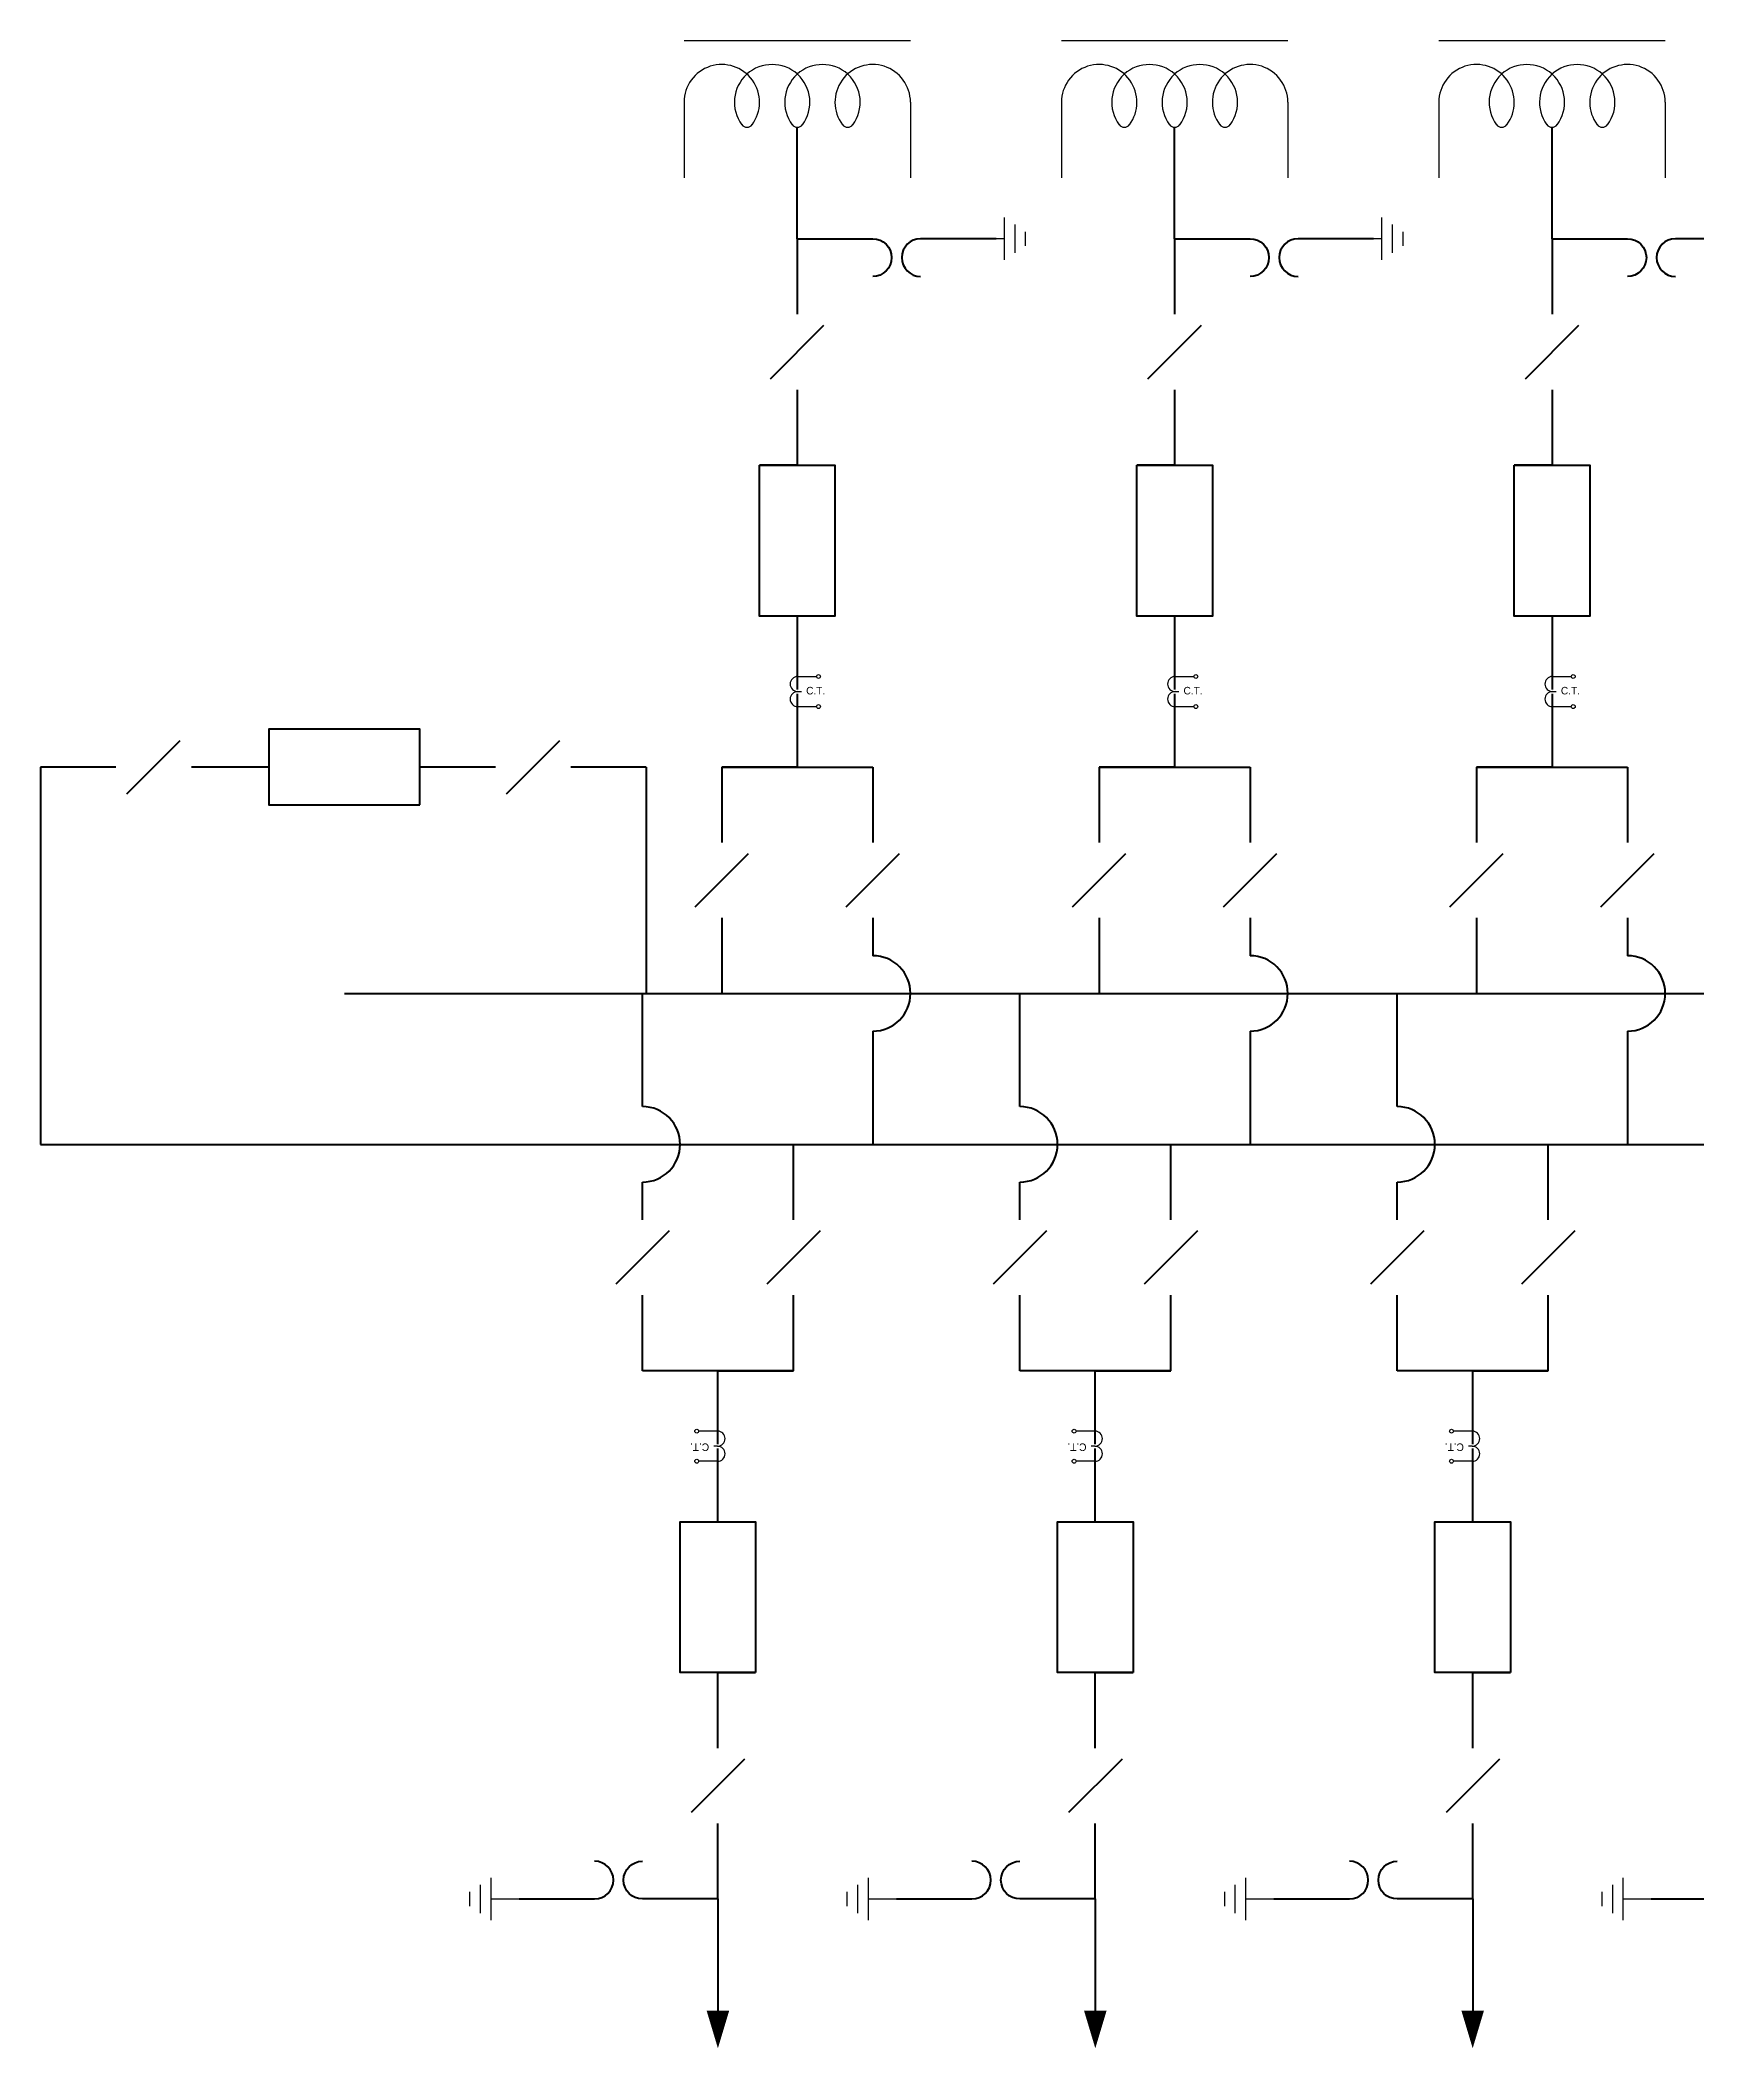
# Model space of a CAD drawing. Header units: millimetres. Extents: x -147 to 640, y -108 to 473.
# Drawn here: x -146.7 to 72.7, y -70.7 to 196.9 of the extents above; entities that cross this region are included whole.
import ezdxf
from ezdxf.enums import TextEntityAlignment as Align

# ---------------------------------------------------------------- set-up
doc = ezdxf.new("R2010")
doc.units = ezdxf.units.MM
doc.header["$MEASUREMENT"] = 0
doc.layers.add('MISC', color=7, linetype='Continuous')
doc.layers.add('SYMS', color=7, linetype='Continuous')
doc.styles.add('WD', font='txt')

# ---------------------------------------------------------------- blocks, each defined once
blk = doc.blocks.new('VXF1CT')
for p, q in [((-0.344, 0.25), (-0.032, 0.25)), ((-0.344, 0), (-0.281, 0)), ((-0.344, -0.25), (-0.032, -0.25))]:
    blk.add_line(p, q)
for centre in [(0, 0.249), (0, -0.249)]:
    blk.add_circle(centre, 0.0322)
for centre in [(-0.344, 0.125), (-0.344, -0.125)]:
    blk.add_arc(centre, 0.125, 90, 270)
at = {"linetype": 'Continuous', "style": 'WD', "flags": 8}
for tag, p in [('TERM02', (-0.045, 0.267)), ('TERM01', (-0.055, -0.231))]:
    blk.add_attdef(tag, text='', height=0.125, dxfattribs=at).set_placement(p, align=Align.RIGHT)
at = {"style": 'WD'}
blk.add_attdef('TYPE', text='', height=0.125, dxfattribs=at).set_placement((-0.047, -0.047), align=Align.CENTER)
at = {"linetype": 'Continuous', "style": 'WD', "flags": 9}
for tag, p in [('ASSYCODE', (-0.171, 0.119)), ('MFG', (-0.173, 0.143)), ('CAT', (-0.171, 0.162))]:
    blk.add_attdef(tag, text='', height=0.01, dxfattribs=at).set_placement(p, align=Align.CENTER)
at = {"style": 'WD'}
for tag, p, height, flags in [('FAMILY', (-0.196, 0.191), 0.01, 9), ('X2TERM02', (0, 0.281), 0.0125, 1), ('X1TERM02', (0.032, 0.249), 0.0125, 1), ('X8TERM01', (0, -0.283), 0.0125, 1), ('X1TERM01', (0.032, -0.251), 0.0125, 1)]:
    blk.add_attdef(tag, p, '', height=height, dxfattribs=dict(at, flags=flags))
blk.add_attdef('TAG1', (0.281, 0.031), '', height=0.125, dxfattribs=at)
at = {"style": 'WD', "width": 0.7}
blk.add_attdef('RATING1', (0.281, -0.125), '', height=0.125, dxfattribs=at)
for tag, p in [('INST', (-0.227, -0.422)), ('DESC1', (-0.201, -0.757)), ('LOC', (-0.201, -0.601)), ('DESC2', (-0.201, -0.914))]:
    blk.add_attdef(tag, text='', height=0.125, dxfattribs=at).set_placement(p, align=Align.CENTER)
blk = doc.blocks.new('HGND2')
for p, q in [((0.125, 0.09375), (0.125, -0.09375)), ((0.125, 0), (0, 0)), ((0.171875, 0.0625), (0.171875, -0.0625)), ((0.21875, 0.03125), (0.21875, -0.03125))]:
    blk.add_line(p, q)
at = {"style": 'WD', "width": 0.8}
for tag, p in [('INST', (0.25, 0.3125)), ('LOC', (0.25, 0.15625)), ('TAG1', (0.25, 0)), ('DESC1', (0.25, -0.15625)), ('DESC2', (0.25, -0.3125))]:
    blk.add_attdef(tag, text='', height=0.125, dxfattribs=at).set_placement(p, align=Align.MIDDLE_LEFT)
at = {"style": 'WD', "flags": 1}
for tag in ['ASSYCODE', 'X4TERM01', 'CAT', 'MFG', 'FAMILY']:
    blk.add_attdef(tag, (0, 0), '', height=0.01, dxfattribs=at)

msp = doc.modelspace()

# ---------------------------------------------------------------- linework, layer by layer
for p, q in [((-61.45, 196.89), (-31.45, 196.89)), ((-11.45, 196.89), (18.55, 196.89)), ((38.55, 196.89), (68.55, 196.89)), ((-61.45, 188.69), (-61.45, 178.69)), ((-31.45, 188.69), (-31.45, 178.69)), ((-11.45, 188.69), (-11.45, 178.69)), ((18.55, 188.69), (18.55, 178.69)), ((38.55, 188.69), (38.55, 178.69)), ((68.55, 188.69), (68.55, 178.69))]:
    msp.add_line(p, q)
at = {"lineweight": 100}
for p, q in [((-46.45, 170.6), (-46.45, 185.37)), ((3.55, 170.6), (3.55, 185.37)), ((53.55, 170.6), (53.55, 185.37)), ((-46.45, 170.6), (-46.45, 160.6)), ((3.55, 170.6), (3.55, 160.6)), ((53.55, 170.6), (53.55, 160.6)), ((-49.98, 152.06), (-42.91, 159.13)), ((0.02, 152.06), (7.09, 159.13)), ((50.02, 152.06), (57.09, 159.13)), ((-46.45, 150.6), (-46.45, 140.6)), ((3.55, 150.6), (3.55, 140.6)), ((53.55, 150.6), (53.55, 140.6)), ((-46.45, 140.6), (-51.45, 140.6)), ((-51.45, 140.6), (-41.45, 140.6)), ((3.55, 140.6), (-1.45, 140.6)), ((-1.45, 140.6), (8.55, 140.6)), ((53.55, 140.6), (48.55, 140.6)), ((48.55, 140.6), (58.55, 140.6)), ((-46.45, 120.6), (-46.45, 110.88)), ((3.55, 120.6), (3.55, 110.88)), ((53.55, 120.6), (53.55, 110.88)), ((-46.45, 110.31), (-46.45, 100.6)), ((3.55, 110.31), (3.55, 100.6)), ((53.55, 110.31), (53.55, 100.6)), ((-135.26, 97.06), (-128.19, 104.13)), ((-84.98, 97.06), (-77.91, 104.13)), ((-136.73, 100.6), (-146.73, 100.6)), ((-146.73, 100.6), (-146.73, 50.6)), ((-116.45, 100.6), (-126.73, 100.6)), ((-86.45, 100.6), (-96.45, 100.6)), ((-66.45, 100.6), (-76.45, 100.6)), ((-66.45, 100.6), (-66.45, 70.6)), ((-46.45, 100.6), (-56.45, 100.6)), ((-56.45, 100.6), (-36.45, 100.6)), ((-56.45, 100.6), (-56.45, 90.6)), ((-36.45, 100.6), (-36.45, 90.6)), ((3.55, 100.6), (-6.45, 100.6)), ((-6.45, 100.6), (13.55, 100.6)), ((-6.45, 100.6), (-6.45, 90.6)), ((13.55, 100.6), (13.55, 90.6)), ((53.55, 100.6), (43.55, 100.6)), ((43.55, 100.6), (63.55, 100.6)), ((43.55, 100.6), (43.55, 90.6)), ((63.55, 100.6), (63.55, 90.6)), ((-59.98, 82.06), (-52.91, 89.13)), ((-39.98, 82.06), (-32.91, 89.13)), ((-9.98, 82.06), (-2.91, 89.13)), ((10.02, 82.06), (17.09, 89.13)), ((40.02, 82.06), (47.09, 89.13)), ((60.02, 82.06), (67.09, 89.13)), ((-56.45, 80.6), (-56.45, 70.6)), ((-36.45, 80.6), (-36.45, 75.6)), ((-6.45, 80.6), (-6.45, 70.6)), ((13.55, 80.6), (13.55, 75.6)), ((43.55, 80.6), (43.55, 70.6)), ((63.55, 80.6), (63.55, 75.6)), ((-106.45, 70.6), (193.55, 70.6)), ((-66.96, 55.6), (-66.96, 70.6)), ((-16.96, 55.6), (-16.96, 70.6)), ((33.04, 55.6), (33.04, 70.6)), ((-36.45, 65.6), (-36.45, 50.6)), ((13.55, 65.6), (13.55, 50.6)), ((63.55, 65.6), (63.55, 50.6)), ((-146.73, 50.6), (-106.45, 50.6)), ((-106.45, 50.6), (193.55, 50.6)), ((-46.96, 40.6), (-46.96, 50.6)), ((3.04, 40.6), (3.04, 50.6)), ((53.04, 40.6), (53.04, 50.6)), ((-66.96, 40.6), (-66.96, 45.6)), ((-16.96, 40.6), (-16.96, 45.6)), ((33.04, 40.6), (33.04, 45.6)), ((-63.42, 39.13), (-70.49, 32.06)), ((-43.42, 39.13), (-50.49, 32.06)), ((-13.42, 39.13), (-20.49, 32.06)), ((6.58, 39.13), (-0.49, 32.06)), ((36.58, 39.13), (29.51, 32.06)), ((56.58, 39.13), (49.51, 32.06)), ((-66.96, 20.6), (-66.96, 30.6)), ((-46.96, 20.6), (-46.96, 30.6)), ((-16.96, 20.6), (-16.96, 30.6)), ((3.04, 20.6), (3.04, 30.6)), ((33.04, 20.6), (33.04, 30.6)), ((53.04, 20.6), (53.04, 30.6)), ((-46.96, 20.6), (-66.96, 20.6)), ((-56.96, 10.88), (-56.96, 20.6)), ((-56.96, 20.6), (-46.96, 20.6)), ((3.04, 20.6), (-16.96, 20.6)), ((-6.96, 10.88), (-6.96, 20.6)), ((-6.96, 20.6), (3.04, 20.6)), ((53.04, 20.6), (33.04, 20.6)), ((43.04, 10.88), (43.04, 20.6)), ((43.04, 20.6), (53.04, 20.6)), ((-56.96, 0.6), (-56.96, 10.31)), ((-6.96, 0.6), (-6.96, 10.31)), ((43.04, 0.6), (43.04, 10.31)), ((-51.96, -19.4), (-61.96, -19.4)), ((-56.96, -29.4), (-56.96, -19.4)), ((-56.96, -19.4), (-51.96, -19.4)), ((-1.96, -19.4), (-11.96, -19.4)), ((-6.96, -29.4), (-6.96, -19.4)), ((-6.96, -19.4), (-1.96, -19.4)), ((48.04, -19.4), (38.04, -19.4)), ((43.04, -29.4), (43.04, -19.4)), ((43.04, -19.4), (48.04, -19.4)), ((-53.42, -30.87), (-60.49, -37.94)), ((-3.42, -30.87), (-10.49, -37.94)), ((46.58, -30.87), (39.51, -37.94)), ((-56.96, -49.4), (-56.96, -39.4)), ((-6.96, -49.4), (-6.96, -39.4)), ((43.04, -49.4), (43.04, -39.4)), ((-56.96, -49.4), (-56.96, -64.18)), ((-6.96, -49.4), (-6.96, -64.18)), ((43.04, -49.4), (43.04, -64.18))]:
    msp.add_line(p, q, dxfattribs=at)
for points, format in [([(-46.45, 170.6), (-36.45, 170.6, -1), (-36.45, 165.6, 1)], "xyb"), ([(-20.1, 170.6), (-30.1, 170.6, 1), (-30.1, 165.6, -1)], "xyb"), ([(3.55, 170.6), (13.55, 170.6, -1), (13.55, 165.6, 1)], "xyb"), ([(29.9, 170.6), (19.9, 170.6, 1), (19.9, 165.6, -1)], "xyb"), ([(53.55, 170.6), (63.55, 170.6, -1), (63.55, 165.6, 1)], "xyb"), ([(79.9, 170.6), (69.9, 170.6, 1), (69.9, 165.6, -1)], "xyb"), ([(-83.3, -49.4), (-73.3, -49.4, 1), (-73.3, -44.4, -1)], "xyb"), ([(-56.96, -49.4), (-66.96, -49.4, -1), (-66.96, -44.4, 1)], "xyb"), ([(-33.3, -49.4), (-23.3, -49.4, 1), (-23.3, -44.4, -1)], "xyb"), ([(-6.96, -49.4), (-16.96, -49.4, -1), (-16.96, -44.4, 1)], "xyb"), ([(16.7, -49.4), (26.7, -49.4, 1), (26.7, -44.4, -1)], "xyb"), ([(43.04, -49.4), (33.04, -49.4, -1), (33.04, -44.4, 1)], "xyb"), ([(66.7, -49.4), (76.7, -49.4, 1), (76.7, -44.4, -1)], "xyb"), ([(-56.96, -64.18, 3, 0, 0), (-56.96, -69.18, 0, 0, 0)], "xyseb"), ([(-6.96, -64.18, 3, 0, 0), (-6.96, -69.18, 0, 0, 0)], "xyseb"), ([(43.04, -64.18, 3, 0, 0), (43.04, -69.18, 0, 0, 0)], "xyseb")]:
    msp.add_lwpolyline(points, format=format, dxfattribs=at)
for points in [[(-51.45, 140.6), (-41.45, 140.6), (-41.45, 120.6), (-51.45, 120.6)], [(-1.45, 140.6), (8.55, 140.6), (8.55, 120.6), (-1.45, 120.6)], [(48.55, 140.6), (58.55, 140.6), (58.55, 120.6), (48.55, 120.6)], [(-96.45, 95.6), (-96.45, 105.6), (-116.45, 105.6), (-116.45, 95.6)], [(-51.96, -19.4), (-61.96, -19.4), (-61.96, 0.6), (-51.96, 0.6)], [(-1.96, -19.4), (-11.96, -19.4), (-11.96, 0.6), (-1.96, 0.6)], [(48.04, -19.4), (38.04, -19.4), (38.04, 0.6), (48.04, 0.6)]]:
    msp.add_lwpolyline(points, close=True, dxfattribs=at)
for centre, radius, start, end in [((-56.45, 188.69), 5, 323.5207, 180), ((-49.78, 188.69), 5, 323.5207, 216.4793), ((-43.11, 188.69), 5, 323.5207, 216.4793), ((-36.45, 188.69), 5, 0, 216.4793), ((-6.45, 188.69), 5, 323.5207, 180), ((0.22, 188.69), 5, 323.5207, 216.4793), ((6.89, 188.69), 5, 323.5207, 216.4793), ((13.55, 188.69), 5, 0, 216.4793), ((43.55, 188.69), 5, 323.5207, 180), ((50.22, 188.69), 5, 323.5207, 216.4793), ((56.89, 188.69), 5, 323.5207, 216.4793), ((63.55, 188.69), 5, 0, 216.4793), ((-53.11, 186.23), 0.854, 216.4793, 323.5207), ((-46.45, 186.23), 0.854, 216.4793, 323.5207), ((-39.78, 186.23), 0.854, 216.4793, 323.5207), ((-3.11, 186.23), 0.854, 216.4793, 323.5207), ((3.55, 186.23), 0.854, 216.4793, 323.5207), ((10.22, 186.23), 0.854, 216.4793, 323.5207), ((46.89, 186.23), 0.854, 216.4793, 323.5207), ((53.55, 186.23), 0.854, 216.4793, 323.5207), ((60.22, 186.23), 0.854, 216.4793, 323.5207)]:
    msp.add_arc(centre, radius, start, end)
for centre in [(-36.45, 70.6), (13.55, 70.6), (63.55, 70.6), (-66.96, 50.6), (-16.96, 50.6), (33.04, 50.6)]:
    msp.add_arc(centre, 5, 270, 90, dxfattribs=at)

# ---------------------------------------------------------------- block references
at = {"layer": 'SYMS', "lineweight": 100, "xscale": -30, "yscale": 30, "zscale": 30, "rotation": 180}
for p in [(-22.75, 170.6), (27.25, 170.6)]:
    msp.add_blockref('HGND2', p, dxfattribs=at)
at = {"layer": 'SYMS', "lineweight": 100}
ref = msp.add_blockref('VXF1CT', (-43.64, 110.6), dxfattribs=dict(at, xscale=8, yscale=8, zscale=8))
ref.add_attrib('TYPE', 'C.T.', dxfattribs={"layer": 'MISC', "height": 1, "style": 'WD'}).set_placement((-44.01, 110.22), align=Align.CENTER)
ref = msp.add_blockref('VXF1CT', (6.36, 110.6), dxfattribs=dict(at, xscale=8, yscale=8, zscale=8))
ref.add_attrib('TYPE', 'C.T.', dxfattribs={"layer": 'MISC', "height": 1, "style": 'WD'}).set_placement((5.99, 110.22), align=Align.CENTER)
ref = msp.add_blockref('VXF1CT', (56.36, 110.6), dxfattribs=dict(at, xscale=8, yscale=8, zscale=8))
ref.add_attrib('TYPE', 'C.T.', dxfattribs={"layer": 'MISC', "height": 1, "style": 'WD'}).set_placement((55.99, 110.22), align=Align.CENTER)
ref = msp.add_blockref('VXF1CT', (-59.77, 10.6), dxfattribs=dict(at, xscale=8, yscale=8, zscale=8, rotation=180))
ref.add_attrib('TYPE', 'C.T.', dxfattribs={"layer": 'MISC', "height": 1, "rotation": 180, "style": 'WD'}).set_placement((-59.39, 10.97), align=Align.CENTER)
ref = msp.add_blockref('VXF1CT', (-9.77, 10.6), dxfattribs=dict(at, xscale=8, yscale=8, zscale=8, rotation=180))
ref.add_attrib('TYPE', 'C.T.', dxfattribs={"layer": 'MISC', "height": 1, "rotation": 180, "style": 'WD'}).set_placement((-9.39, 10.97), align=Align.CENTER)
ref = msp.add_blockref('VXF1CT', (40.23, 10.6), dxfattribs=dict(at, xscale=8, yscale=8, zscale=8, rotation=180))
ref.add_attrib('TYPE', 'C.T.', dxfattribs={"layer": 'MISC', "height": 1, "rotation": 180, "style": 'WD'}).set_placement((40.61, 10.97), align=Align.CENTER)
at = {"layer": 'SYMS', "lineweight": 100, "xscale": -30, "yscale": 30, "zscale": 30}
for p in [(-83.3, -49.4), (-33.3, -49.4), (16.7, -49.4), (66.7, -49.4)]:
    msp.add_blockref('HGND2', p, dxfattribs=at)

doc.saveas('drawing.dxf')
